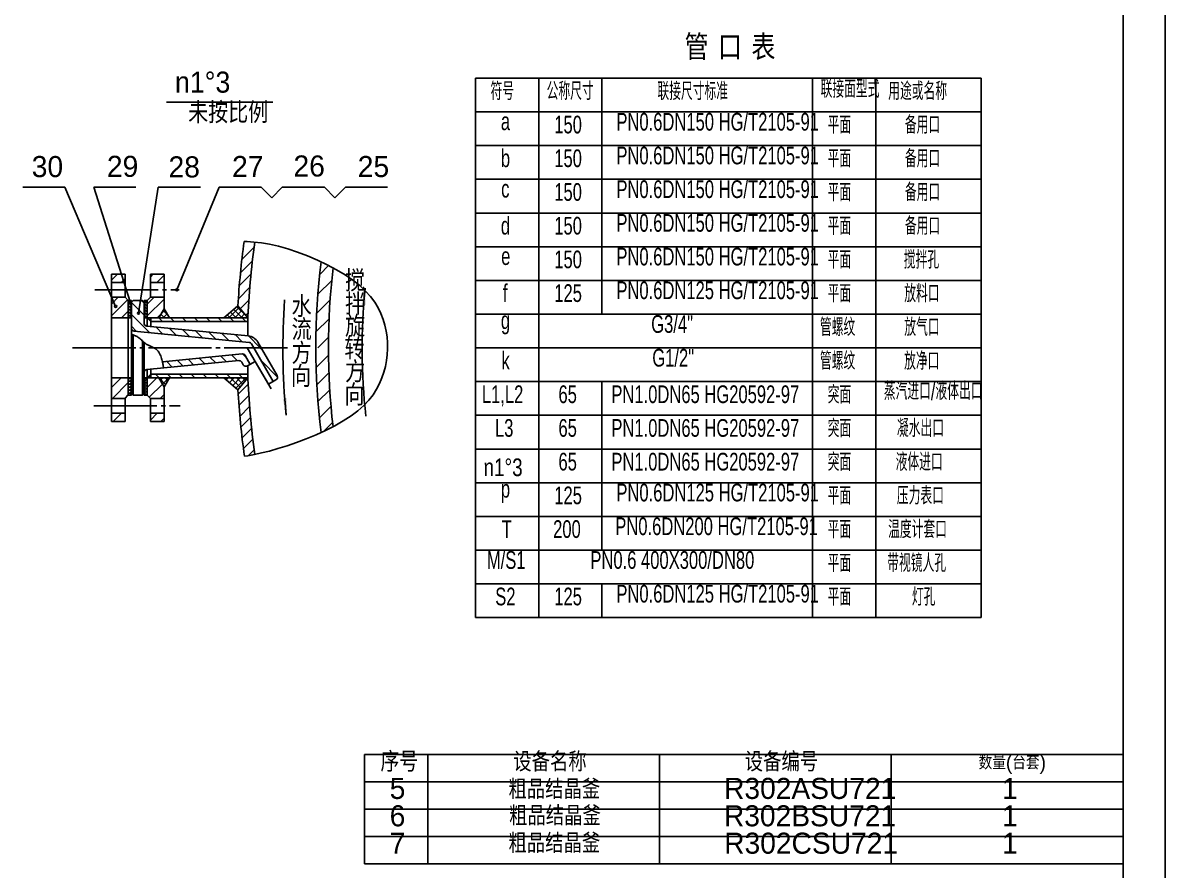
# Model space of a CAD drawing. Extents: x -530 to 587, y -220 to 621.
# Drawn here: x 290.1 to 561.2, y 109.7 to 310.8 of the extents above; entities that cross this region are included whole.
import ezdxf

# ---------------------------------------------------------------- set-up
doc = ezdxf.new("R2010")
doc.units = 0
doc.linetypes.add('DASHDOT', pattern=[18, 15, -1, 1, -1])
doc.layers.get('0').update_dxf_attribs({"linetype": 'CONTINUOUS'})
for name, color, linetype in [('1', 7, 'CONTINUOUS'), ('2', 94, 'DASHDOT'), ('5', 214, 'CONTINUOUS'), ('85', 7, 'CONTINUOUS')]:
    doc.layers.add(name, color=color, linetype=linetype)
doc.styles.add('STYLE1', font='cadt_en.shx', dxfattribs={"width": 0.799282, "bigfont": 'cadt_hz.shx'})
doc.styles.add('STYLE14', font='cadt_en.shx', dxfattribs={"width": 0.94961, "bigfont": 'cadt_hz.shx'})

# ---------------------------------------------------------------- blocks, each defined once
blk = doc.blocks.new('*U187')
at = {"layer": '1'}
for p, q in [((315.92, 236.87), (315.9, 236.88)), ((315.91, 236.88), (315.9, 236.88)), ((315.94, 236.87), (315.92, 236.87)), ((315.98, 236.86), (315.94, 236.87)), ((316.03, 236.84), (315.98, 236.86)), ((316.11, 236.82), (316.03, 236.84)), ((316.21, 236.78), (316.11, 236.82)), ((316.34, 236.74), (316.21, 236.78)), ((316.49, 236.69), (316.34, 236.74)), ((316.66, 236.63), (316.49, 236.69)), ((316.85, 236.55), (316.66, 236.63)), ((317.05, 236.46), (316.85, 236.55)), ((317.25, 236.36), (317.05, 236.46)), ((317.46, 236.23), (317.25, 236.36)), ((317.66, 236.08), (317.46, 236.23)), ((317.86, 235.92), (317.66, 236.08)), ((318.06, 235.74), (317.86, 235.92)), ((318.26, 235.55), (318.06, 235.74)), ((318.47, 235.35), (318.26, 235.55)), ((318.68, 235.15), (318.47, 235.35)), ((318.9, 234.95), (318.68, 235.15)), ((319.15, 234.76), (318.9, 234.95)), ((319.41, 234.58), (319.15, 234.76)), ((319.69, 234.42), (319.41, 234.58)), ((319.99, 234.28), (319.69, 234.42)), ((320.3, 234.13), (319.99, 234.28)), ((320.62, 233.99), (320.3, 234.13)), ((320.93, 233.85), (320.62, 233.99)), ((321.23, 233.69), (320.93, 233.85)), ((321.52, 233.52), (321.23, 233.69)), ((321.79, 233.33), (321.52, 233.52)), ((322.02, 233.11), (321.79, 233.33)), ((322.23, 232.87), (322.02, 233.11)), ((322.42, 232.61), (322.23, 232.87)), ((322.58, 232.33), (322.42, 232.61)), ((322.72, 232.04), (322.58, 232.33)), ((322.85, 231.75), (322.72, 232.04)), ((322.96, 231.45), (322.85, 231.75)), ((323.05, 231.16), (322.96, 231.45)), ((323.14, 230.87), (323.05, 231.16)), ((323.21, 230.58), (323.14, 230.87)), ((323.27, 230.31), (323.21, 230.58)), ((323.33, 230.06), (323.27, 230.31)), ((323.38, 229.82), (323.33, 230.06)), ((323.41, 229.61), (323.38, 229.82)), ((323.45, 229.43), (323.41, 229.61)), ((323.47, 229.27), (323.45, 229.43)), ((323.49, 229.15), (323.47, 229.27)), ((323.51, 229.06), (323.49, 229.15)), ((323.52, 229), (323.51, 229.06)), ((323.53, 228.95), (323.52, 229)), ((323.53, 228.93), (323.53, 228.95)), ((323.53, 228.91), (323.53, 228.93)), ((323.53, 228.91), (323.53, 228.91, 1)), ((323.53, 228.91), (323.53, 228.91))]:
    blk.add_line(p, q, dxfattribs=at)
blk = doc.blocks.new('*U188')
at = {"layer": '5'}
for p, q in [((339.34, 240.8), (338.64, 241.5)), ((339.01, 240.8), (341.48, 243.27)), ((340.76, 240.8), (339.41, 242.14)), ((342.17, 240.8), (340.18, 242.79)), ((340.42, 240.8), (342.12, 242.5)), ((343.34, 241.04), (340.95, 243.43)), ((341.84, 240.8), (342.77, 241.73)), ((337.93, 240.8), (337.88, 240.85, 1)), ((343.25, 240.8), (343.41, 240.96))]:
    blk.add_line(p, q, dxfattribs=at)
blk = doc.blocks.new('*U189')
at = {"layer": '5'}
for p, q in [((339.2, 225.39), (338.04, 226.55, 1)), ((338.4, 226.05), (338.9, 226.55)), ((339.17, 225.41), (340.32, 226.55)), ((341.68, 224.32), (339.45, 226.55)), ((339.94, 224.76), (341.73, 226.55)), ((340.71, 224.12), (343.14, 226.55)), ((342.32, 225.09), (340.86, 226.55)), ((342.97, 225.86), (342.28, 226.55))]:
    blk.add_line(p, q, dxfattribs=at)
blk = doc.blocks.new('*U190')
at = {"layer": '5'}
for p, q in [((322.9, 241.66), (323.86, 242.62)), ((323.79, 240.8), (322.91, 241.68, 1)), ((324.5, 241.5), (323.43, 242.57)), ((323.45, 240.8), (324.37, 241.72)), ((324.87, 240.8), (324.89, 240.82))]:
    blk.add_line(p, q, dxfattribs=at)
blk = doc.blocks.new('*U191')
at = {"layer": '5'}
for p, q in [((324.02, 225.01), (322.48, 226.55, 1)), ((322.75, 225.95), (323.35, 226.55)), ((323.27, 225.06), (324.76, 226.55)), ((324.53, 225.91), (323.89, 226.55))]:
    blk.add_line(p, q, dxfattribs=at)
blk = doc.blocks.new('*U192')
at = {"layer": '5'}
for p, q in [((319.79, 240.67), (319.92, 240.8)), ((320.14, 240.31), (320.53, 240.7)), ((320.53, 240.52), (320.25, 240.8, 1)), ((320.49, 239.96), (320.53, 240))]:
    blk.add_line(p, q, dxfattribs=at)
blk = doc.blocks.new('*U193')
at = {"layer": '5'}
for p, q in [((319.81, 226.55), (320.53, 227.27)), ((320.36, 226.55), (320.01, 226.9, 1)), ((320.53, 227.09), (320.36, 227.26)), ((320.52, 226.55), (320.53, 226.56))]:
    blk.add_line(p, q, dxfattribs=at)
blk = doc.blocks.new('*U194')
at = {"layer": '5'}
for p, q in [((315.15, 244.52), (315.56, 244.93)), ((315.15, 243.81), (315.9, 244.56)), ((315.9, 243.73), (315.15, 244.48)), ((315.9, 244.44), (315.42, 244.93)), ((315.15, 243.11), (315.9, 243.86)), ((315.9, 243.03), (315.15, 243.78)), ((315.15, 242.4), (315.9, 243.15)), ((315.9, 242.32), (315.15, 243.07)), ((315.15, 241.69), (315.9, 242.44)), ((315.9, 241.61), (315.15, 242.36)), ((315.15, 240.99), (315.9, 241.74)), ((315.9, 240.9), (315.15, 241.65)), ((315.3, 240.8), (315.15, 240.95, 1)), ((315.67, 240.8), (315.9, 241.03))]:
    blk.add_line(p, q, dxfattribs=at)
blk = doc.blocks.new('*U195')
at = {"layer": '5'}
for p, q in [((318.9, 244.74), (319.09, 244.93)), ((318.9, 244.03), (319.65, 244.78)), ((319.65, 243.52), (318.9, 244.27)), ((318.9, 243.32), (319.65, 244.07)), ((319.65, 244.22), (318.95, 244.93)), ((319.65, 242.81), (318.9, 243.56)), ((318.9, 242.61), (319.65, 243.36)), ((319.65, 242.1), (318.9, 242.85)), ((318.9, 241.91), (319.65, 242.66)), ((319.65, 241.4), (318.9, 242.15)), ((318.9, 241.2), (319.65, 241.95)), ((319.54, 240.8), (318.9, 241.44, 1)), ((319.21, 240.8), (319.65, 241.24))]:
    blk.add_line(p, q, dxfattribs=at)
blk = doc.blocks.new('*U196')
at = {"layer": '5'}
for p, q in [((315.15, 226.14), (315.57, 226.55)), ((315.15, 225.43), (315.9, 226.18)), ((315.9, 225.35), (315.15, 226.1)), ((315.15, 224.72), (315.9, 225.47)), ((315.9, 224.64), (315.15, 225.39)), ((315.9, 226.05), (315.41, 226.55)), ((315.15, 224.02), (315.9, 224.77)), ((315.9, 223.93), (315.15, 224.68)), ((315.15, 223.31), (315.9, 224.06)), ((315.9, 223.23), (315.15, 223.98)), ((315.15, 222.6), (315.9, 223.35)), ((315.9, 222.52), (315.15, 223.27)), ((315.29, 222.43), (315.15, 222.56, 1)), ((315.68, 222.43), (315.9, 222.64))]:
    blk.add_line(p, q, dxfattribs=at)
blk = doc.blocks.new('*U197')
at = {"layer": '5'}
for p, q in [((318.9, 226.35), (319.1, 226.55)), ((318.9, 225.64), (319.65, 226.39)), ((319.65, 225.13), (318.9, 225.88)), ((318.9, 224.94), (319.65, 225.69)), ((319.65, 224.43), (318.9, 225.18)), ((319.65, 225.84), (318.94, 226.55)), ((319.65, 226.55), (319.65, 226.55)), ((318.9, 224.23), (319.65, 224.98)), ((319.65, 223.72), (318.9, 224.47)), ((318.9, 223.52), (319.65, 224.27)), ((319.65, 223.01), (318.9, 223.76)), ((318.9, 222.82), (319.65, 223.57)), ((319.53, 222.43), (318.9, 223.05, 1)), ((319.22, 222.43), (319.65, 222.86))]:
    blk.add_line(p, q, dxfattribs=at)
blk = doc.blocks.new('*U198')
at = {"layer": '5'}
for p, q in [((320.4, 250.48), (321.1, 251.18, 1)), ((321.93, 249.18), (323.65, 250.9))]:
    blk.add_line(p, q, dxfattribs=at)
blk = doc.blocks.new('*U199')
at = {"layer": '5'}
for p, q in [((319.65, 244.07), (321.26, 245.68, 1)), ((319.65, 241.24), (323.65, 245.24)), ((322.04, 240.8), (322.9, 241.66))]:
    blk.add_line(p, q, dxfattribs=at)
blk = doc.blocks.new('*U200')
at = {"layer": '5'}
for p, q in [((319.65, 224.27), (321.93, 226.55, 1)), ((320.14, 221.93), (323.27, 225.06)), ((322.71, 221.68), (323.65, 222.62))]:
    blk.add_line(p, q, dxfattribs=at)
blk = doc.blocks.new('*U201')
at = {"layer": '5'}
for p, q in [((320.4, 216.54), (322.04, 218.18, 1)), ((322.87, 216.18), (323.65, 216.96))]:
    blk.add_line(p, q, dxfattribs=at)
blk = doc.blocks.new('*U202')
at = {"layer": '5'}
for p, q in [((360.59, 251.06), (362.71, 253.19)), ((360.15, 246.39), (363.46, 249.69, 1)), ((359.86, 241.85), (363.06, 245.05)), ((359.7, 237.45), (362.8, 240.55)), ((360.17, 233.68), (362.67, 236.18)), ((359.72, 228.99), (362.66, 231.93)), ((359.89, 224.91), (362.76, 227.78)), ((360.15, 220.93), (362.96, 223.74)), ((360.51, 217.04), (363.26, 219.79)), ((361.65, 213.95), (363.64, 215.94))]:
    blk.add_line(p, q, dxfattribs=at)
blk = doc.blocks.new('*U203')
at = {"layer": '5'}
for p, q in [((323.25, 239.93), (322.37, 240.8)), ((326.07, 239.93), (325.2, 240.8)), ((328.9, 239.93), (328.03, 240.8)), ((331.73, 239.93), (330.86, 240.8)), ((334.56, 239.93), (333.69, 240.8)), ((337.39, 239.93), (336.51, 240.8)), ((340.22, 239.93), (339.34, 240.8)), ((343.05, 239.93), (342.17, 240.8, 1))]:
    blk.add_line(p, q, dxfattribs=at)
blk = doc.blocks.new('*U204')
at = {"layer": '5'}
for p, q in [((318.9, 241.44), (315.9, 244.44)), ((318.9, 244.27), (318.25, 244.93)), ((320.26, 237.25), (315.9, 241.61)), ((317.13, 237.56), (315.9, 238.78)), ((323.39, 236.95), (321.72, 238.62)), ((326.52, 236.65), (324.86, 238.32)), ((329.66, 236.34), (327.99, 238.01)), ((332.79, 236.04), (331.12, 237.71)), ((335.92, 235.74), (334.25, 237.41)), ((339.05, 235.43), (337.38, 237.1)), ((342.18, 235.13), (340.51, 236.8)), ((346.47, 233.68), (343.65, 236.5, 1))]:
    blk.add_line(p, q, dxfattribs=at)
blk = doc.blocks.new('*U205')
at = {"layer": '5'}
for p, q in [((325.58, 229.11), (324.21, 230.48)), ((328.16, 229.35), (326.79, 230.73)), ((330.74, 229.6), (329.36, 230.98)), ((333.32, 229.85), (331.94, 231.23)), ((335.9, 230.1), (334.52, 231.48)), ((338.48, 230.35), (337.1, 231.73)), ((341.05, 230.6), (339.68, 231.98)), ((343.29, 231.19), (342.26, 232.22, 1))]:
    blk.add_line(p, q, dxfattribs=at)
blk = doc.blocks.new('*U206')
at = {"layer": '5'}
for p, q in [((346.97, 233.17), (346.47, 233.68, 1)), ((350.59, 226.73), (346.74, 230.58))]:
    blk.add_line(p, q, dxfattribs=at)
blk = doc.blocks.new('*U207')
for p, q in [((342.12, 254.66), (345, 257.55, 1)), ((341.78, 251.49), (344.6, 254.31)), ((341.5, 248.39), (344.26, 251.14)), ((341.28, 245.33), (343.98, 248.04)), ((341.73, 242.96), (343.76, 244.99)), ((343.02, 241.42), (343.6, 242)), ((341.24, 222.67), (343.61, 225.04)), ((341.42, 220.02), (343.76, 222.36)), ((341.64, 217.41), (343.95, 219.72)), ((341.89, 214.83), (344.17, 217.11)), ((342.17, 212.28), (344.43, 214.54)), ((342.49, 209.77), (344.72, 212.01)), ((343.63, 208.08), (345.05, 209.5))]:
    blk.add_line(p, q)
blk = doc.blocks.new('*U208')
at = {"layer": '5'}
for p, q in [((311.15, 249.71), (312.61, 251.18, 1)), ((313.44, 249.18), (314.4, 250.14))]:
    blk.add_line(p, q, dxfattribs=at)
blk = doc.blocks.new('*U209')
at = {"layer": '5'}
for p, q in [((311.15, 244.06), (312.77, 245.68, 1)), ((311.15, 241.23), (315, 245.08)), ((313.55, 240.8), (315.15, 242.4))]:
    blk.add_line(p, q, dxfattribs=at)
blk = doc.blocks.new('*U210')
at = {"layer": '5'}
for p, q in [((311.15, 224.26), (313.45, 226.55, 1)), ((311.4, 221.68), (315.15, 225.43)), ((314.23, 221.68), (315.15, 222.6))]:
    blk.add_line(p, q, dxfattribs=at)
blk = doc.blocks.new('*U211')
at = {"layer": '5'}
for p, q in [((311.56, 216.18), (313.56, 218.18, 1)), ((314.38, 216.18), (314.4, 216.19))]:
    blk.add_line(p, q, dxfattribs=at)
blk = doc.blocks.new('*U212')
for p, q in [((342.67, 258.91), (343.38, 258.89)), ((343.38, 258.89), (344.99, 258.78, 1)), ((344.99, 258.78), (346.77, 258.58)), ((346.77, 258.58), (348.7, 258.25)), ((348.7, 258.25), (350.79, 257.79)), ((350.79, 257.79), (353.01, 257.16)), ((353.01, 257.16), (355.32, 256.39)), ((355.32, 256.39), (357.68, 255.49)), ((357.68, 255.49), (360.04, 254.49)), ((360.04, 254.49), (362.34, 253.39)), ((362.34, 253.39), (364.54, 252.22)), ((364.54, 252.22), (366.6, 250.99)), ((366.6, 250.99), (368.46, 249.73)), ((368.46, 249.73), (370.08, 248.44)), ((370.08, 248.44), (371.47, 247.14)), ((371.47, 247.14), (372.66, 245.83)), ((372.66, 245.83), (373.65, 244.49)), ((373.65, 244.49), (374.47, 243.15)), ((374.47, 243.15), (375.13, 241.79)), ((375.13, 241.79), (375.66, 240.42)), ((375.66, 240.42), (376.07, 239.04)), ((376.07, 239.04), (376.37, 237.64)), ((376.37, 237.64), (376.58, 236.25)), ((376.58, 236.25), (376.69, 234.85)), ((376.7, 233.45), (376.62, 232.05)), ((376.69, 234.85), (376.7, 233.45)), ((376.44, 230.65), (376.17, 229.27)), ((376.62, 232.05), (376.44, 230.65)), ((375.81, 227.89), (375.35, 226.53)), ((376.17, 229.27), (375.81, 227.89)), ((374.78, 225.18), (374.08, 223.85)), ((375.35, 226.53), (374.78, 225.18)), ((373.24, 222.54), (372.23, 221.25)), ((374.08, 223.85), (373.24, 222.54)), ((371.04, 219.99), (369.64, 218.74)), ((372.23, 221.25), (371.04, 219.99)), ((368.03, 217.53), (366.19, 216.34)), ((369.64, 218.74), (368.03, 217.53)), ((364.15, 215.19), (361.98, 214.09)), ((366.19, 216.34), (364.15, 215.19)), ((357.4, 212.1), (355.09, 211.22)), ((359.71, 213.06), (357.4, 212.1)), ((361.98, 214.09), (359.71, 213.06)), ((348.66, 209.19), (346.8, 208.73)), ((350.68, 209.75), (348.66, 209.19)), ((352.83, 210.43), (350.68, 209.75)), ((355.09, 211.22), (352.83, 210.43)), ((343.56, 208.07), (342.74, 207.94)), ((345.1, 208.36), (343.56, 208.07)), ((346.8, 208.73), (345.1, 208.36))]:
    blk.add_line(p, q)
blk = doc.blocks.new('*U213')
blk.add_line((352.66, 217.7), (352.3, 221.61))
blk.add_solid([(352.66, 217.7), (351.79, 221.63), (352.79, 221.72)])
blk = doc.blocks.new('*U214')
blk.add_line((371.34, 247.85), (370.99, 243.79))
blk.add_solid([(371.34, 247.85), (371.5, 243.82), (370.5, 243.91)])

msp = doc.modelspace()

# ---------------------------------------------------------------- linework, layer by layer
for p, q in [((561.22989, 620.83141), (561.22989, -220.16859)), ((397.55124, 169.66409), (397.55124, 297.66409)), ((517.55124, 297.66409), (397.55124, 297.66409)), ((412.55124, 169.66409), (412.55124, 297.66409)), ((427.55124, 241.66409), (427.55124, 297.66409)), ((477.55124, 169.66409), (477.55124, 297.66409)), ((492.55124, 169.66409), (492.55124, 297.66409)), ((517.55124, 169.66409), (517.55124, 297.66409)), ((517.55124, 289.66409), (397.55124, 289.66409)), ((517.55124, 281.66409), (397.55124, 281.66409)), ((300.13373, 271.79012), (312.15945, 243.51057)), ((322.28251, 271.79012), (317.57501, 241.90596)), ((397.55124, 273.66409), (517.55124, 273.66409, 1)), ((517.55124, 265.66409), (397.55124, 265.66409, 1)), ((517.55124, 257.66409), (397.55124, 257.66409, 1)), ((517.55124, 249.66409), (397.55124, 249.66409, 1)), ((397.55124, 241.66409), (517.55124, 241.66409, 1)), ((517.55124, 233.66409), (397.55124, 233.66409)), ((517.55124, 225.66409), (397.55124, 225.66409)), ((427.55124, 225.66409), (427.55124, 185.66409)), ((517.55124, 217.66409), (397.55124, 217.66409)), ((397.55124, 209.66409), (517.55124, 209.66409, 1)), ((517.55124, 201.66409), (397.55124, 201.66409)), ((517.55124, 193.66409), (397.55124, 193.66409)), ((517.55124, 185.66409), (397.55124, 185.66409)), ((397.55124, 177.66409), (517.55124, 177.66409)), ((427.55124, 177.66409), (427.55124, 169.66409)), ((517.55124, 169.66409), (397.55124, 169.66409)), ((371.22989, 137.20506), (551.22989, 137.20506)), ((386.22989, 137.20506), (386.22989, 111.20506)), ((441.22989, 137.20506), (441.22989, 111.20506)), ((496.22989, 137.20506), (496.22989, 111.20506)), ((551.22989, 130.70506), (371.22989, 130.70506, 1)), ((371.22989, 124.20506), (551.22989, 124.20506)), ((551.22989, 117.70506), (371.22989, 117.70506)), ((371.22989, 111.20506), (551.22989, 111.20506))]:
    msp.add_line(p, q)
at = {"layer": '1'}
for p, q in [((551.22989, 595.83141), (551.22989, -210.16859)), ((290.13373, 271.79012), (300.13373, 271.79012, 6.28319)), ((306.95399, 271.79012), (316.95399, 271.79012)), ((322.28251, 271.79012), (332.28251, 271.79012)), ((336.71134, 271.79012), (346.71134, 271.79012)), ((351.71134, 271.79012), (361.71134, 271.79012)), ((366.71134, 271.79012), (376.71134, 271.79012)), ((311.15383, 251.17507), (311.15383, 216.17507)), ((311.15383, 251.17507), (314.40383, 251.17507)), ((314.40383, 251.17507), (314.40383, 245.67507)), ((320.40383, 251.17507), (320.40383, 245.67507)), ((323.65383, 251.17507), (320.40383, 251.17507, 6.28319)), ((323.65383, 251.17507), (323.65383, 242.96513)), ((311.15383, 249.17507), (314.40383, 249.17507)), ((323.65383, 249.17507), (320.40383, 249.17507)), ((311.15383, 245.67507), (314.40383, 245.67507)), ((315.15383, 244.92507), (314.40383, 245.67507)), ((315.15383, 222.42507), (315.15383, 244.92507)), ((315.15383, 244.92507), (315.90383, 244.92507)), ((315.90383, 244.55007), (316.27883, 244.92507)), ((315.90383, 238.35596), (315.90383, 244.92507)), ((316.27883, 244.92507), (318.52883, 244.92507)), ((318.90383, 244.55007), (318.52883, 244.92507)), ((319.65383, 244.92507), (318.90383, 244.92507)), ((318.90383, 239.57252), (318.90383, 244.92507)), ((319.65383, 244.92507), (320.40383, 245.67507)), ((319.65383, 238.81902), (319.65383, 244.92507)), ((323.65383, 245.67507), (320.40383, 245.67507)), ((323.65383, 242.96513), (322.40383, 240.80007)), ((323.65383, 242.96513), (324.90383, 240.80007)), ((341.17704, 243.62315), (337.81262, 240.80007)), ((343.54589, 240.80007), (341.17704, 243.62315)), ((311.15383, 240.80007), (315.90383, 240.80007)), ((318.90383, 240.80007), (343.54589, 240.80007)), ((319.58155, 238.82601), (343.59785, 236.5008)), ((319.65383, 240.80007), (320.52883, 239.92507)), ((320.52883, 240.80007), (320.52883, 238.7343)), ((320.52883, 239.92507), (343.51313, 239.92507)), ((343.51313, 239.92507), (343.51313, 236.509)), ((315.90383, 228.99418), (315.90383, 238.35596, 6.28319)), ((316.27883, 222.42507), (316.27883, 236.7624)), ((316.58155, 237.60945), (343.83752, 234.97058)), ((318.52883, 222.42507), (318.52883, 235.28823)), ((318.90383, 227.77762), (318.90383, 234.94991)), ((344.41477, 234.59907), (349.56214, 225.68357)), ((345.90682, 235.01476), (350.48618, 227.08309)), ((319.58155, 228.52413), (341.37571, 230.6342)), ((323.25604, 230.3869), (342.19205, 232.22025)), ((342.91385, 231.84874), (344.12052, 229.75873, 6.28319)), ((315.90383, 228.99418), (315.90383, 222.42507)), ((318.90383, 227.77762), (318.90383, 222.42507)), ((319.65383, 222.42507), (319.65383, 228.53112)), ((320.52883, 228.61584), (320.52883, 226.55007)), ((342.44648, 229.65824), (342.0975, 230.26269)), ((345.27883, 230.42748), (343.471, 229.38373)), ((343.51313, 229.40805), (343.51313, 227.42507)), ((348.40383, 225.01482), (345.27883, 230.42748)), ((311.15383, 226.55007), (315.90383, 226.55007)), ((318.90383, 226.55007), (343.54589, 226.55007)), ((319.65383, 226.55007), (320.52883, 227.42507)), ((320.52883, 227.42507), (343.51313, 227.42507)), ((322.40383, 226.55007), (323.65383, 224.38501)), ((324.90383, 226.55007), (323.65383, 224.38501)), ((341.17704, 223.72699), (337.81262, 226.55007)), ((341.17704, 223.72699), (343.54589, 226.55007)), ((350.21166, 226.05857), (348.40383, 225.01482)), ((315.15383, 222.42507), (314.40383, 221.67507)), ((315.15383, 222.42507), (315.90383, 222.42507)), ((316.27883, 222.42507), (315.90383, 222.80007)), ((318.52883, 222.42507), (316.27883, 222.42507)), ((318.52883, 222.42507), (318.90383, 222.80007)), ((319.65383, 222.42507), (318.90383, 222.42507)), ((319.65383, 222.42507), (320.40383, 221.67507)), ((323.65383, 216.17507), (323.65383, 224.38501)), ((311.15383, 221.67507), (314.40383, 221.67507)), ((314.40383, 221.67507), (314.40383, 216.17507)), ((323.65383, 221.67507), (320.40383, 221.67507)), ((320.40383, 221.67507), (320.40383, 216.17507)), ((311.15383, 218.17507), (314.40383, 218.17507)), ((323.65383, 218.17507), (320.40383, 218.17507)), ((311.15383, 216.17507), (314.40383, 216.17507)), ((323.65383, 216.17507), (320.40383, 216.17507))]:
    msp.add_line(p, q, dxfattribs=at)
for centre, radius, start, end in [((522.15383, 233.67507), 181.25, 171.9982088, 176.8536845), ((522.15383, 233.67507), 178.75, 171.9324323, 177.9962426), ((522.15383, 233.67507), 162.5, 172.7943657, 187.0956681), ((522.15383, 233.67507), 159.5, 173.1775781, 186.7275325), ((319.65383, 239.57252), 0.75, 180, 264.4699629), ((316.65383, 238.35596), 0.75, 180, 264.4699629), ((343.30874, 233.51476), 3, 30, 84.4699629), ((343.76525, 234.22407), 0.75, 30, 84.4699629), ((341.44799, 229.88769), 0.75, 30, 95.5300371), ((342.26433, 231.47374), 0.75, 30, 95.5300371), ((319.65383, 227.77762), 0.75, 95.5300371, 180), ((343.096, 230.03324), 0.75, 210, 300), ((522.15383, 233.67507), 178.75, 181.9872117, 188.1348431), ((349.83666, 226.70809), 0.75, 300, 390), ((522.15383, 233.67507), 181.25, 183.1463155, 188.1629856)]:
    msp.add_arc(centre, radius, start, end, dxfattribs=at)
at = {"layer": '2'}
for p, q in [((307.24403, 247.42507), (327.22119, 247.42507)), ((301.93006, 233.67507), (353.84518, 233.67507, 6.28319)), ((343.40383, 233.67507), (349.02883, 223.93228)), ((306.95696, 219.92507), (327.50826, 219.92507))]:
    msp.add_line(p, q, dxfattribs=at)
at = {"layer": '5'}
for p, q in [((324.25592, 291.95793), (349.47895, 291.95793)), ((306.95399, 271.79012), (315.58444, 244.55599)), ((336.71134, 271.79012), (326.6879, 247.42507)), ((346.71134, 271.79012), (349.21134, 269.29012)), ((349.21134, 269.29012), (351.71134, 271.79012)), ((361.71134, 271.79012), (364.21134, 269.29012)), ((364.21134, 269.29012), (366.71134, 271.79012)), ((322.47931, 226.55007), (321.60431, 227.42507)), ((325.30774, 226.55007), (324.43274, 227.42507)), ((328.13617, 226.55007), (327.26117, 227.42507)), ((330.9646, 226.55007), (330.0896, 227.42507)), ((333.79302, 226.55007), (332.91802, 227.42507)), ((336.62145, 226.55007), (335.74645, 227.42507)), ((339.44988, 226.55007), (338.57488, 227.42507)), ((342.2783, 226.55007), (341.4033, 227.42507))]:
    msp.add_line(p, q, dxfattribs=at)
for centre in [(326.6879, 247.42507), (315.58444, 244.55599), (312.15945, 243.51057), (317.57501, 241.90596)]:
    msp.add_circle(centre, 0.25, dxfattribs=at)
for radius, start, end in [(151.48734, 174.6449048, 186.1366881), (170.29466, 176.1742008, 185.2601804)]:
    msp.add_arc((522.15383, 233.67507), radius, start, end, dxfattribs=at)
at = {"layer": '85'}
msp.add_line((371.22989, 137.20506), (371.22989, 111.20506, 1), dxfattribs=at)

# ---------------------------------------------------------------- block references
for name in ['*U207', '*U212', '*U202', '*U208', '*U198', '*U214', '*U209', '*U194', '*U204', '*U195', '*U199', '*U190', '*U188', '*U192', '*U203', '*U187', '*U206', '*U205', '*U210', '*U196', '*U197', '*U200', '*U193', '*U191', '*U189', '*U213', '*U211', '*U201']:
    msp.add_blockref(name, (0, 0))

# ---------------------------------------------------------------- texts
at = {"style": 'STYLE1', "width": 0.7}
for s, p in [('符号', (401.12097, 292.47471)), ('公称尺寸', (414.44033, 292.49424)), ('联接尺寸标准', (440.73112, 292.47471)), ('联接面型式', (479.46633, 293.00821)), ('用途或名称', (495.5112, 292.49424)), ('a', (403.58098, 285.34284)), ('150', (416.25571, 284.56159)), ('PN0.6DN150 HG/T2105-91', (430.99547, 285.22449)), ('平面', (481.12097, 284.47471)), ('备用口', (499.47077, 284.49424)), ('b', (403.58098, 276.56159)), ('150', (416.25571, 276.56159)), ('PN0.6DN150 HG/T2105-91', (430.99547, 277.22449)), ('平面', (481.12097, 276.47471)), ('备用口', (499.47077, 276.49424)), ('c', (403.64934, 269.34284)), ('150', (416.25571, 268.56159)), ('PN0.6DN150 HG/T2105-91', (430.99547, 269.22449)), ('平面', (481.12097, 268.47471)), ('备用口', (499.47077, 268.49424)), ('d', (403.58098, 260.56159)), ('150', (416.25571, 260.56159)), ('PN0.6DN150 HG/T2105-91', (430.99547, 261.22449)), ('平面', (481.12097, 260.47471)), ('备用口', (499.47077, 260.49424)), ('PN0.6DN150 HG/T2105-91', (430.99547, 253.22449)), ('e', (403.64934, 253.34284)), ('150', (416.25571, 252.56159)), ('平面', (481.12097, 252.47471)), ('搅拌孔', (499.2071, 252.45518)), ('PN0.6DN125 HG/T2105-91', (430.99547, 245.22449)), ('f', (404.0595, 244.56159)), ('125', (416.25571, 244.56159)), ('平面', (481.12097, 244.47471)), ('放料口', (499.30964, 244.47471)), ('g', (403.58098, 238.12409)), ('G3/4"', (439.25582, 237.22449)), ('管螺纹', (479.30964, 236.47471)), ('放气口', (499.32429, 236.47471)), ('G1/2"', (439.51422, 229.22449)), ('k', (403.7177, 228.56159)), ('管螺纹', (479.30964, 228.47471)), ('放净口', (499.28034, 228.45518)), ('突面', (481.13562, 220.45518)), ('蒸汽进口/液体出口', (494.46101, 221.31209)), ('L1,L2', (399.06715, 220.56159)), ('65', (417.24745, 220.56159)), ('PN1.0DN65 HG20592-97', (429.80506, 220.56159)), ('突面', (481.13562, 212.45518)), ('凝水出口', (497.57155, 212.49424)), ('L3', (402.17909, 212.56159)), ('65', (417.24745, 212.56159)), ('PN1.0DN65 HG20592-97', (429.80966, 212.56159)), ('65', (417.24745, 204.56159)), ('PN1.0DN65 HG20592-97', (429.80966, 204.56159)), ('突面', (481.13562, 204.45518)), ('液体进口', (497.27859, 204.47471)), ('p', (403.58098, 198.12409)), ('125', (416.25571, 196.56159)), ('PN0.6DN125 HG/T2105-91', (430.99547, 197.22449)), ('平面', (481.12097, 196.47471)), ('压力表口', (497.55691, 196.47471)), ('T', (403.78606, 188.56159)), ('200', (415.98227, 188.56159)), ('PN0.6DN200 HG/T2105-91', (430.73707, 189.22449)), ('平面', (481.12097, 188.47471)), ('温度计套口', (495.48191, 188.49424)), ('M/S1', (400.25986, 181.22449)), ('PN0.6 400X300/DN80', (424.8251, 181.22449)), ('平面', (481.12097, 180.47471)), ('带视镜人孔', (495.27683, 180.49424)), ('S2', (402.24745, 172.56159)), ('125', (416.25571, 172.56159)), ('PN0.6DN125 HG/T2105-91', (430.99547, 173.22449)), ('平面', (481.12097, 172.47471)), ('灯孔', (501.12097, 172.47471))]:
    msp.add_text(s, height=4.2, dxfattribs=at).set_placement(p)
at = {"style": 'STYLE1'}
for s, height, p in [('未按比例', 5, (329.37382, 286.98854)), ('序号', 4.696774, (375.01371, 133.08831)), ('设备名称', 4.585827, (406.52138, 133.1267)), ('设备编号', 4.585827, (461.4542, 133.1267)), ('数量(台套)', 3.4125, (516.94841, 133.59789)), ('5', 5, (377.19128, 126.61923)), ('粗品结晶釜', 4.585827, (405.37838, 126.6267)), ('R302ASU721', 5, (456.547, 126.61923)), ('1', 5, (522.52186, 126.61923)), ('6', 5, (377.19128, 120.11923)), ('粗品结晶釜', 4.585827, (405.51996, 120.3162)), ('R302BSU721', 5, (456.51282, 120.11923)), ('1', 5, (522.52186, 120.11923)), ('7', 5, (377.19128, 113.61923)), ('粗品结晶釜', 4.585827, (405.37838, 113.8162)), ('R302CSU721', 5, (456.58118, 113.61923)), ('1', 5, (522.52186, 113.61923))]:
    msp.add_text(s, height=height, dxfattribs=at).set_placement(p)
at = {"insert": (399.46416, 203.16159), "char_height": 4.2, "attachment_point": 7, "style": 'STYLE1'}
msp.add_mtext('n1%%d3', dxfattribs=at)
at = {"layer": '1', "style": 'STYLE1'}
msp.add_text('管 口 表', height=6, dxfattribs=at).set_placement((447.17455, 301.95636))
at = {"layer": '5', "style": 'STYLE1', "width": 1.003}
for s, p in [('30', (292.23594, 274.18964)), ('29', (310.07639, 274.24679)), ('27', (339.78659, 274.20479)), ('26', (354.35636, 274.32979)), ('25', (369.60836, 274.20379)), ('28', (324.70288, 274.11979)), ('搅', (366.60177, 247.06267)), ('拌', (366.60177, 241.58429)), ('水', (353.92325, 240.95819)), ('旋', (366.60177, 236.26244)), ('流', (353.92325, 235.47982)), ('转', (366.44525, 230.9406)), ('方', (353.92325, 229.84492)), ('方', (366.60177, 225.46222)), ('向', (353.76672, 224.36655)), ('向', (366.44525, 219.98385))]:
    msp.add_text(s, height=5, dxfattribs=at).set_placement(p)
at = {"layer": '5', "insert": (326.23421, 294.16192), "char_height": 5, "attachment_point": 7, "style": 'STYLE14'}
msp.add_mtext('n1%%d3', dxfattribs=at)

doc.saveas('drawing.dxf')
